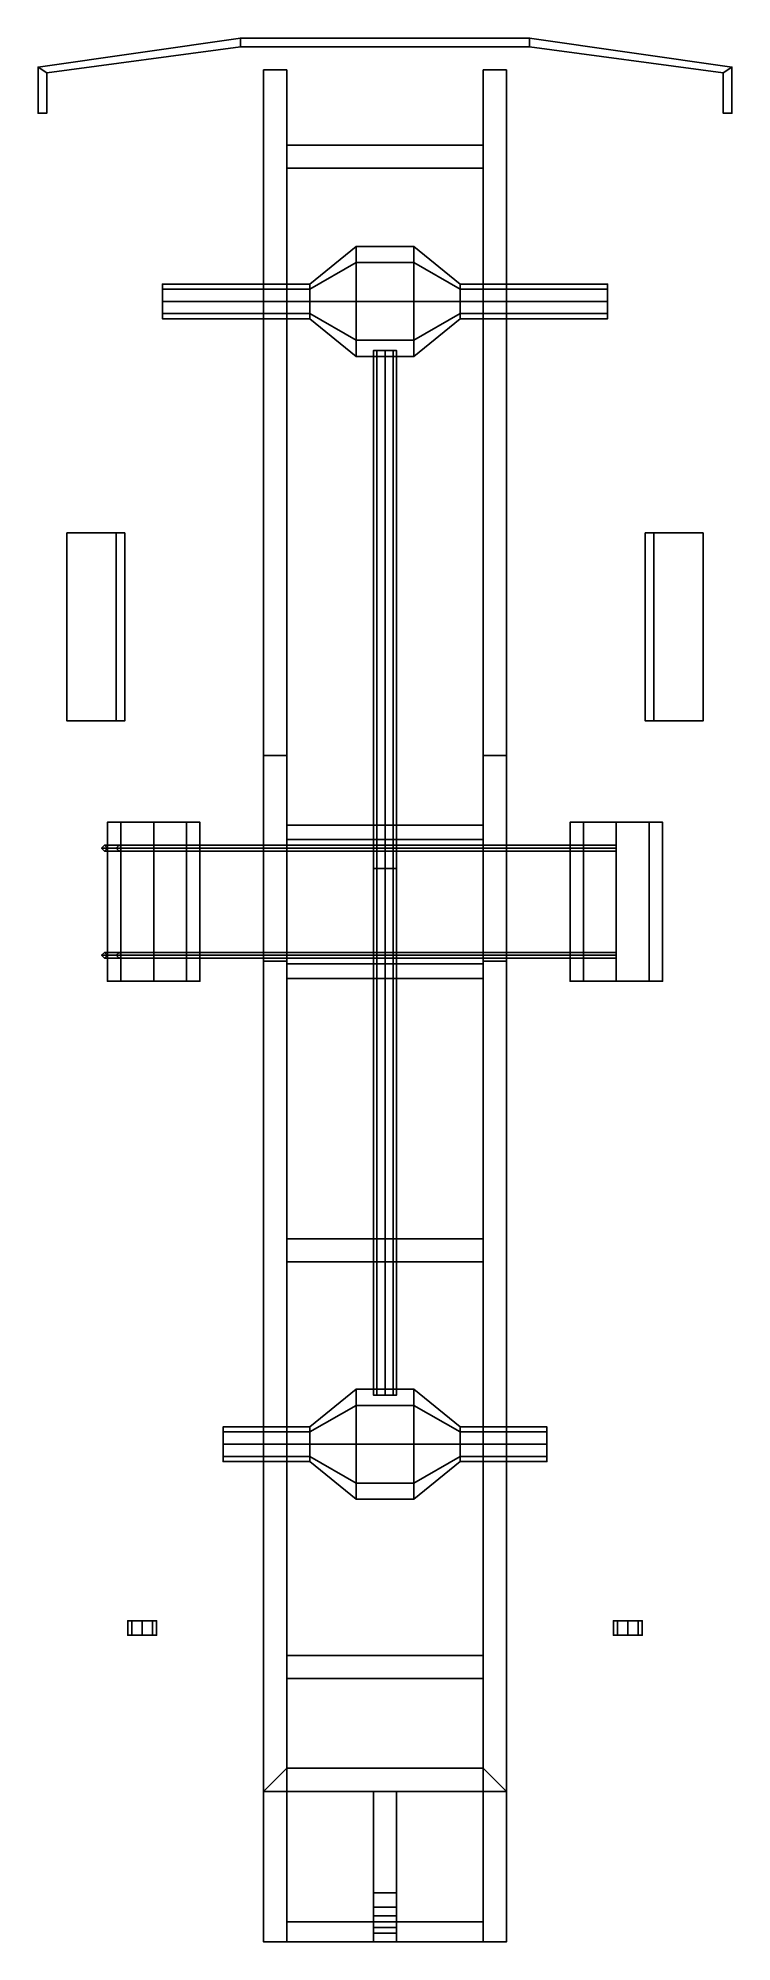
# Model space of a CAD drawing. Extents: x -1.2 to 1.2, y -3.69 to 2.89.
import ezdxf

# ---------------------------------------------------------------- set-up
doc = ezdxf.new("R2010")
doc.units = 0
doc.layers.get('0').update_dxf_attribs({"linetype": 'CONTINUOUS'})

msp = doc.modelspace()

# ---------------------------------------------------------------- linework, layer by layer
for points in [[(-0.5, 2.89, 0.82), (-0.5, 2.89, 0.67), (-1.2, 2.79, 0.67), (-1.2, 2.79, 0.82)], [(-0.5, 2.89, 0.67), (-0.5, 2.86, 0.67), (-1.17, 2.77, 0.67), (-1.2, 2.79, 0.67)], [(-1.2, 2.79, 0.82), (-1.17, 2.77, 0.82), (-0.5, 2.86, 0.82), (-0.5, 2.89, 0.82)], [(-1.17, 2.77, 0.82), (-1.17, 2.77, 0.67), (-0.5, 2.86, 0.67), (-0.5, 2.86, 0.82)], [(-0.5, 2.89, 0.82), (-0.5, 2.86, 0.82), (0.5, 2.86, 0.82), (0.5, 2.89, 0.82)], [(0.5, 2.89, 0.82), (0.5, 2.89, 0.67), (-0.5, 2.89, 0.67), (-0.5, 2.89, 0.82)], [(0.5, 2.89, 0.67), (0.5, 2.86, 0.67), (-0.5, 2.86, 0.67), (-0.5, 2.89, 0.67)], [(-0.5, 2.86, 0.82), (-0.5, 2.86, 0.67), (0.5, 2.86, 0.67), (0.5, 2.86, 0.82)], [(0.5, 2.89, 0.67), (0.5, 2.89, 0.82), (1.2, 2.79, 0.82), (1.2, 2.79, 0.67)], [(0.5, 2.89, 0.82), (0.5, 2.86, 0.82), (1.17, 2.77, 0.82), (1.2, 2.79, 0.82)], [(1.2, 2.79, 0.67), (1.17, 2.77, 0.67), (0.5, 2.86, 0.67), (0.5, 2.89, 0.67)], [(1.17, 2.77, 0.67), (1.17, 2.77, 0.82), (0.5, 2.86, 0.82), (0.5, 2.86, 0.67)], [(-1.2, 2.63, 0.82), (-1.17, 2.63, 0.82), (-1.17, 2.77, 0.82), (-1.2, 2.79, 0.82)], [(-1.2, 2.79, 0.67), (-1.17, 2.77, 0.67), (-1.17, 2.63, 0.67), (-1.2, 2.63, 0.67)], [(-1.2, 2.79, 0.82), (-1.2, 2.79, 0.67), (-1.2, 2.63, 0.67), (-1.2, 2.63, 0.82)], [(-1.17, 2.63, 0.82), (-1.17, 2.63, 0.67), (-1.17, 2.77, 0.67), (-1.17, 2.77, 0.82)], [(-0.42, 2.78, 0.69), (-0.42, 0.41, 0.61), (-0.42, -0.3, 0.78), (-0.42, 2.78, 0.78)], [(-0.34, 2.78, 0.69), (-0.34, 0.41, 0.61), (-0.42, 0.41, 0.61), (-0.42, 2.78, 0.69)], [(-0.42, 2.78, 0.78), (-0.42, -0.3, 0.78), (-0.34, -0.3, 0.78), (-0.34, 2.78, 0.78)], [(-0.34, 2.78, 0.78), (-0.34, 2.78, 0.69), (-0.42, 2.78, 0.69), (-0.42, 2.78, 0.78)], [(-0.34, -0.3, 0.78), (-0.34, 0.41, 0.61), (-0.34, 2.78, 0.69), (-0.34, 2.78, 0.78)], [(0.34, 2.78, 0.69), (0.34, 0.41, 0.61), (0.34, -0.3, 0.78), (0.34, 2.78, 0.78)], [(0.34, 2.78, 0.78), (0.34, -0.3, 0.78), (0.42, -0.3, 0.78), (0.42, 2.78, 0.78)], [(0.42, 2.78, 0.78), (0.42, 2.78, 0.69), (0.34, 2.78, 0.69), (0.34, 2.78, 0.78)], [(0.42, 2.78, 0.69), (0.42, 0.41, 0.61), (0.34, 0.41, 0.61), (0.34, 2.78, 0.69)], [(0.42, -0.3, 0.78), (0.42, 0.41, 0.61), (0.42, 2.78, 0.69), (0.42, 2.78, 0.78)], [(1.2, 2.79, 0.82), (1.17, 2.77, 0.82), (1.17, 2.63, 0.82), (1.2, 2.63, 0.82)], [(1.2, 2.63, 0.67), (1.17, 2.63, 0.67), (1.17, 2.77, 0.67), (1.2, 2.79, 0.67)], [(1.17, 2.63, 0.67), (1.17, 2.63, 0.82), (1.17, 2.77, 0.82), (1.17, 2.77, 0.67)], [(1.2, 2.79, 0.67), (1.2, 2.79, 0.82), (1.2, 2.63, 0.82), (1.2, 2.63, 0.67)], [(-1.2, 2.63, 0.67), (-1.17, 2.63, 0.67), (-1.17, 2.63, 0.82), (-1.2, 2.63, 0.82)], [(1.2, 2.63, 0.82), (1.17, 2.63, 0.82), (1.17, 2.63, 0.67), (1.2, 2.63, 0.67)], [(0.34, 2.52, 0.78), (0.34, 2.52, 0.69), (-0.34, 2.52, 0.69), (-0.34, 2.52, 0.78)], [(-0.34, 2.52, 0.69), (0.34, 2.52, 0.69), (0.34, 2.44, 0.69), (-0.34, 2.44, 0.69)], [(-0.34, 2.44, 0.78), (0.34, 2.44, 0.78), (0.34, 2.52, 0.78), (-0.34, 2.52, 0.78)], [(-0.34, 2.44, 0.69), (0.34, 2.44, 0.69), (0.34, 2.44, 0.78), (-0.34, 2.44, 0.78)], [(-0.26, 2.04, 0.47), (-0.26, 2.0224, 0.5124), (-0.1, 2.1144, 0.6044), (-0.1, 2.17, 0.47)], [(-0.26, 2.0224, 0.4276), (-0.26, 2.04, 0.47), (-0.1, 2.17, 0.47), (-0.1, 2.1144, 0.3356)], [(-0.26, 2.0224, 0.5124), (-0.26, 1.98, 0.53), (-0.1, 1.98, 0.66), (-0.1, 2.1144, 0.6044)], [(-0.26, 1.98, 0.41), (-0.26, 2.0224, 0.4276), (-0.1, 2.1144, 0.3356), (-0.1, 1.98, 0.28)], [(0.1, 2.1144, 0.6044), (0.1, 2.17, 0.47), (-0.1, 2.17, 0.47), (-0.1, 2.1144, 0.6044)], [(0.1, 2.17, 0.47), (0.1, 2.1144, 0.3356), (-0.1, 2.1144, 0.3356), (-0.1, 2.17, 0.47)], [(0.1, 1.98, 0.66), (0.1, 2.1144, 0.6044), (-0.1, 2.1144, 0.6044), (-0.1, 1.98, 0.66)], [(0.1, 2.1144, 0.3356), (0.1, 1.98, 0.28), (-0.1, 1.98, 0.28), (-0.1, 2.1144, 0.3356)], [(0.26, 2.0224, 0.5124), (0.26, 2.04, 0.47), (0.1, 2.17, 0.47), (0.1, 2.1144, 0.6044)], [(0.26, 2.04, 0.47), (0.26, 2.0224, 0.4276), (0.1, 2.1144, 0.3356), (0.1, 2.17, 0.47)], [(0.26, 1.98, 0.53), (0.26, 2.0224, 0.5124), (0.1, 2.1144, 0.6044), (0.1, 1.98, 0.66)], [(0.26, 2.0224, 0.4276), (0.26, 1.98, 0.41), (0.1, 1.98, 0.28), (0.1, 2.1144, 0.3356)], [(-0.26, 2.0224, 0.5124), (-0.26, 2.04, 0.47), (-0.77, 2.04, 0.47), (-0.77, 2.0224, 0.5124)], [(-0.26, 2.04, 0.47), (-0.26, 2.0224, 0.4276), (-0.77, 2.0224, 0.4276), (-0.77, 2.04, 0.47)], [(0.26, 2.04, 0.47), (0.26, 2.0224, 0.5124), (0.77, 2.0224, 0.5124), (0.77, 2.04, 0.47)], [(0.26, 2.0224, 0.4276), (0.26, 2.04, 0.47), (0.77, 2.04, 0.47), (0.77, 2.0224, 0.4276)], [(-0.26, 1.98, 0.53), (-0.26, 2.0224, 0.5124), (-0.77, 2.0224, 0.5124), (-0.77, 1.98, 0.53)], [(-0.26, 2.0224, 0.4276), (-0.26, 1.98, 0.41), (-0.77, 1.98, 0.41), (-0.77, 2.0224, 0.4276)], [(-0.26, 1.9376, 0.5124), (-0.26, 1.98, 0.53), (-0.77, 1.98, 0.53), (-0.77, 1.9376, 0.5124)], [(-0.26, 1.98, 0.41), (-0.26, 1.9376, 0.4276), (-0.77, 1.9376, 0.4276), (-0.77, 1.98, 0.41)], [(-0.26, 1.98, 0.53), (-0.26, 1.9376, 0.5124), (-0.1, 1.8456, 0.6044), (-0.1, 1.98, 0.66)], [(-0.26, 1.9376, 0.4276), (-0.26, 1.98, 0.41), (-0.1, 1.98, 0.28), (-0.1, 1.8456, 0.3356)], [(0.1, 1.8456, 0.6044), (0.1, 1.98, 0.66), (-0.1, 1.98, 0.66), (-0.1, 1.8456, 0.6044)], [(0.1, 1.98, 0.28), (0.1, 1.8456, 0.3356), (-0.1, 1.8456, 0.3356), (-0.1, 1.98, 0.28)], [(0.26, 1.9376, 0.5124), (0.26, 1.98, 0.53), (0.1, 1.98, 0.66), (0.1, 1.8456, 0.6044)], [(0.26, 1.98, 0.41), (0.26, 1.9376, 0.4276), (0.1, 1.8456, 0.3356), (0.1, 1.98, 0.28)], [(0.26, 2.0224, 0.5124), (0.26, 1.98, 0.53), (0.77, 1.98, 0.53), (0.77, 2.0224, 0.5124)], [(0.26, 1.98, 0.41), (0.26, 2.0224, 0.4276), (0.77, 2.0224, 0.4276), (0.77, 1.98, 0.41)], [(0.26, 1.98, 0.53), (0.26, 1.9376, 0.5124), (0.77, 1.9376, 0.5124), (0.77, 1.98, 0.53)], [(0.26, 1.9376, 0.4276), (0.26, 1.98, 0.41), (0.77, 1.98, 0.41), (0.77, 1.9376, 0.4276)], [(-0.26, 1.92, 0.47), (-0.26, 1.9376, 0.5124), (-0.77, 1.9376, 0.5124), (-0.77, 1.92, 0.47)], [(-0.26, 1.9376, 0.4276), (-0.26, 1.92, 0.47), (-0.77, 1.92, 0.47), (-0.77, 1.9376, 0.4276)], [(-0.26, 1.9376, 0.5124), (-0.26, 1.92, 0.47), (-0.1, 1.79, 0.47), (-0.1, 1.8456, 0.6044)], [(-0.26, 1.92, 0.47), (-0.26, 1.9376, 0.4276), (-0.1, 1.8456, 0.3356), (-0.1, 1.79, 0.47)], [(0.26, 1.92, 0.47), (0.26, 1.9376, 0.5124), (0.1, 1.8456, 0.6044), (0.1, 1.79, 0.47)], [(0.26, 1.9376, 0.4276), (0.26, 1.92, 0.47), (0.1, 1.79, 0.47), (0.1, 1.8456, 0.3356)], [(0.26, 1.9376, 0.5124), (0.26, 1.92, 0.47), (0.77, 1.92, 0.47), (0.77, 1.9376, 0.5124)], [(0.26, 1.92, 0.47), (0.26, 1.9376, 0.4276), (0.77, 1.9376, 0.4276), (0.77, 1.92, 0.47)], [(0.1, 1.79, 0.47), (0.1, 1.8456, 0.6044), (-0.1, 1.8456, 0.6044), (-0.1, 1.79, 0.47)], [(0.1, 1.8456, 0.3356), (0.1, 1.79, 0.47), (-0.1, 1.79, 0.47), (-0.1, 1.8456, 0.3356)], [(-0.0283, 1.81, 0.4983), (-0.04, 1.81, 0.47), (-0.04, 0.02, 0.66), (-0.0283, 0.02, 0.6883)], [(-0.04, 1.81, 0.47), (-0.0283, 1.81, 0.4417), (-0.0283, 0.02, 0.6317), (-0.04, 0.02, 0.66)], [(0, 1.81, 0.51), (-0.0283, 1.81, 0.4983), (-0.0283, 0.02, 0.6883), (0, 0.02, 0.7)], [(-0.0283, 1.81, 0.4417), (0, 1.81, 0.43), (0, 0.02, 0.62), (-0.0283, 0.02, 0.6317)], [(0.0283, 1.81, 0.4983), (0, 1.81, 0.51), (0, 0.02, 0.7), (0.0283, 0.02, 0.6883)], [(0, 1.81, 0.43), (0.0283, 1.81, 0.4417), (0.0283, 0.02, 0.6317), (0, 0.02, 0.62)], [(0.04, 1.81, 0.47), (0.0283, 1.81, 0.4983), (0.0283, 0.02, 0.6883), (0.04, 0.02, 0.66)], [(0.0283, 1.81, 0.4417), (0.04, 1.81, 0.47), (0.04, 0.02, 0.66), (0.0283, 0.02, 0.6317)], [(-0.9, 1.18, 0.61), (-0.9, 0.53, 0.61), (-1.1, 0.53, 0.61), (-1.1, 1.18, 0.61)], [(-1.1, 1.18, 0.64), (-1.1, 0.53, 0.64), (-0.93, 0.53, 0.64), (-0.93, 1.18, 0.64)], [(-0.93, 1.18, 0.64), (-0.9, 1.18, 0.61), (-1.1, 1.18, 0.61), (-1.1, 1.18, 0.64)], [(-1.1, 1.18, 0.61), (-1.1, 0.53, 0.61), (-1.1, 0.53, 0.64), (-1.1, 1.18, 0.64)], [(-0.93, 1.18, 0.78), (-0.9, 1.18, 0.78), (-0.9, 1.18, 0.61), (-0.93, 1.18, 0.64)], [(-0.93, 1.18, 0.64), (-0.93, 0.53, 0.64), (-0.93, 0.53, 0.78), (-0.93, 1.18, 0.78)], [(-0.9, 1.18, 0.78), (-0.9, 0.53, 0.78), (-0.9, 0.53, 0.61), (-0.9, 1.18, 0.61)], [(1.1, 1.18, 0.64), (1.1, 1.18, 0.61), (0.9, 1.18, 0.61), (0.93, 1.18, 0.64)], [(0.9, 0.53, 0.61), (0.9, 1.18, 0.61), (1.1, 1.18, 0.61), (1.1, 0.53, 0.61)], [(0.9, 0.53, 0.78), (0.9, 1.18, 0.78), (0.9, 1.18, 0.61), (0.9, 0.53, 0.61)], [(0.93, 1.18, 0.64), (0.9, 1.18, 0.61), (0.9, 1.18, 0.78), (0.93, 1.18, 0.78)], [(1.1, 0.53, 0.64), (1.1, 1.18, 0.64), (0.93, 1.18, 0.64), (0.93, 0.53, 0.64)], [(0.93, 0.53, 0.64), (0.93, 1.18, 0.64), (0.93, 1.18, 0.78), (0.93, 0.53, 0.78)], [(1.1, 0.53, 0.61), (1.1, 1.18, 0.61), (1.1, 1.18, 0.64), (1.1, 0.53, 0.64)], [(-1.1, 0.53, 0.64), (-1.1, 0.53, 0.61), (-0.9, 0.53, 0.61), (-0.93, 0.53, 0.64)], [(-0.93, 0.53, 0.64), (-0.9, 0.53, 0.61), (-0.9, 0.53, 0.78), (-0.93, 0.53, 0.78)], [(0.93, 0.53, 0.64), (0.9, 0.53, 0.61), (1.1, 0.53, 0.61), (1.1, 0.53, 0.64)], [(0.93, 0.53, 0.78), (0.9, 0.53, 0.78), (0.9, 0.53, 0.61), (0.93, 0.53, 0.64)], [(-0.42, 0.41, 0.61), (-0.42, -3.17, 0.61), (-0.42, -3.17, 0.78), (-0.42, -0.3, 0.78)], [(-0.34, 0.41, 0.61), (-0.34, -3.09, 0.61), (-0.42, -3.17, 0.61), (-0.42, 0.41, 0.61)], [(-0.34, -3.09, 0.78), (-0.34, -3.09, 0.61), (-0.34, 0.41, 0.61), (-0.34, -0.3, 0.78)], [(0.34, 0.41, 0.61), (0.34, -3.09, 0.61), (0.34, -3.09, 0.78), (0.34, -0.3, 0.78)], [(0.42, 0.41, 0.61), (0.42, -3.17, 0.61), (0.34, -3.09, 0.61), (0.34, 0.41, 0.61)], [(0.42, -3.17, 0.78), (0.42, -3.17, 0.61), (0.42, 0.41, 0.61), (0.42, -0.3, 0.78)], [(-0.96, 0.18, 0.66), (-0.6869, 0.18, 0.5469), (-0.8, 0.18, 0.5), (-0.9131, 0.18, 0.5469)], [(-0.9131, 0.18, 0.7731), (-0.64, 0.18, 0.66), (-0.6869, 0.18, 0.5469), (-0.96, 0.18, 0.66)], [(-0.96, 0.18, 0.66), (-0.9131, 0.18, 0.5469), (-0.9131, -0.37, 0.5469), (-0.96, -0.37, 0.66)], [(-0.9131, 0.18, 0.7731), (-0.96, 0.18, 0.66), (-0.96, -0.37, 0.66), (-0.9131, -0.37, 0.7731)], [(-0.9131, 0.18, 0.5469), (-0.8, 0.18, 0.5), (-0.8, -0.37, 0.5), (-0.9131, -0.37, 0.5469)], [(-0.8, 0.18, 0.82), (-0.9131, 0.18, 0.7731), (-0.9131, -0.37, 0.7731), (-0.8, -0.37, 0.82)], [(-0.8, 0.18, 0.82), (-0.6869, 0.18, 0.7731), (-0.64, 0.18, 0.66), (-0.9131, 0.18, 0.7731)], [(-0.8, 0.18, 0.5), (-0.6869, 0.18, 0.5469), (-0.6869, -0.37, 0.5469), (-0.8, -0.37, 0.5)], [(-0.6869, 0.18, 0.7731), (-0.8, 0.18, 0.82), (-0.8, -0.37, 0.82), (-0.6869, -0.37, 0.7731)], [(-0.6869, 0.18, 0.5469), (-0.64, 0.18, 0.66), (-0.64, -0.37, 0.66), (-0.6869, -0.37, 0.5469)], [(-0.64, 0.18, 0.66), (-0.6869, 0.18, 0.7731), (-0.6869, -0.37, 0.7731), (-0.64, -0.37, 0.66)], [(0, 0.17, 0.5), (0, 0.17, 0.48), (-0.34, 0.17, 0.61), (-0.34, 0.17, 0.63)], [(-0.34, 0.12, 0.61), (-0.34, 0.17, 0.61), (0, 0.17, 0.48), (0, 0.12, 0.48)], [(0, 0.12, 0.5), (0, 0.17, 0.5), (-0.34, 0.17, 0.63), (-0.34, 0.12, 0.63)], [(0, 0.17, 0.5), (0, 0.12, 0.5), (0.34, 0.12, 0.63), (0.34, 0.17, 0.63)], [(0.34, 0.17, 0.63), (0.34, 0.17, 0.61), (0, 0.17, 0.48), (0, 0.17, 0.5)], [(0.34, 0.17, 0.61), (0.34, 0.12, 0.61), (0, 0.12, 0.48), (0, 0.17, 0.48)], [(0.64, 0.18, 0.66), (0.6869, 0.18, 0.5469), (0.6869, -0.37, 0.5469), (0.64, -0.37, 0.66)], [(0.6869, 0.18, 0.7731), (0.96, 0.18, 0.66), (0.9131, 0.18, 0.5469), (0.64, 0.18, 0.66)], [(0.64, 0.18, 0.66), (0.9131, 0.18, 0.5469), (0.8, 0.18, 0.5), (0.6869, 0.18, 0.5469)], [(0.6869, 0.18, 0.7731), (0.64, 0.18, 0.66), (0.64, -0.37, 0.66), (0.6869, -0.37, 0.7731)], [(0.6869, 0.18, 0.5469), (0.8, 0.18, 0.5), (0.8, -0.37, 0.5), (0.6869, -0.37, 0.5469)], [(0.8, 0.18, 0.82), (0.9131, 0.18, 0.7731), (0.96, 0.18, 0.66), (0.6869, 0.18, 0.7731)], [(0.8, 0.18, 0.82), (0.6869, 0.18, 0.7731), (0.6869, -0.37, 0.7731), (0.8, -0.37, 0.82)], [(0.8, 0.18, 0.5), (0.9131, 0.18, 0.5469), (0.9131, -0.37, 0.5469), (0.8, -0.37, 0.5)], [(0.9131, 0.18, 0.7731), (0.8, 0.18, 0.82), (0.8, -0.37, 0.82), (0.9131, -0.37, 0.7731)], [(0.9131, 0.18, 0.5469), (0.96, 0.18, 0.66), (0.96, -0.37, 0.66), (0.9131, -0.37, 0.5469)], [(0.96, 0.18, 0.66), (0.9131, 0.18, 0.7731), (0.9131, -0.37, 0.7731), (0.96, -0.37, 0.66)], [(-0.92, 0.1, 0.53), (-0.93, 0.09, 0.52), (-0.98, 0.09, 0.66), (-0.97, 0.1, 0.66)], [(-0.93, 0.09, 0.8), (-0.92, 0.1, 0.79), (-0.97, 0.1, 0.66), (-0.98, 0.09, 0.66)], [(-0.93, 0.09, 0.52), (-0.92, 0.08, 0.53), (-0.97, 0.08, 0.66), (-0.98, 0.09, 0.66)], [(-0.92, 0.08, 0.79), (-0.93, 0.09, 0.8), (-0.98, 0.09, 0.66), (-0.97, 0.08, 0.66)], [(-0.91, 0.09, 0.54), (-0.92, 0.1, 0.53), (-0.97, 0.1, 0.66), (-0.96, 0.09, 0.66)], [(-0.92, 0.1, 0.79), (-0.91, 0.09, 0.78), (-0.96, 0.09, 0.66), (-0.97, 0.1, 0.66)], [(-0.92, 0.08, 0.53), (-0.91, 0.09, 0.54), (-0.96, 0.09, 0.66), (-0.97, 0.08, 0.66)], [(-0.91, 0.09, 0.78), (-0.92, 0.08, 0.79), (-0.97, 0.08, 0.66), (-0.96, 0.09, 0.66)], [(-0.8, 0.1, 0.49), (-0.8, 0.09, 0.48), (-0.93, 0.09, 0.52), (-0.92, 0.1, 0.53)], [(-0.8, 0.09, 0.84), (-0.8, 0.1, 0.83), (-0.92, 0.1, 0.79), (-0.93, 0.09, 0.8)], [(-0.8, 0.09, 0.48), (-0.8, 0.08, 0.49), (-0.92, 0.08, 0.53), (-0.93, 0.09, 0.52)], [(-0.8, 0.08, 0.83), (-0.8, 0.09, 0.84), (-0.93, 0.09, 0.8), (-0.92, 0.08, 0.79)], [(-0.8, 0.09, 0.5), (-0.8, 0.1, 0.49), (-0.92, 0.1, 0.53), (-0.91, 0.09, 0.54)], [(-0.8, 0.1, 0.83), (-0.8, 0.09, 0.82), (-0.91, 0.09, 0.78), (-0.92, 0.1, 0.79)], [(-0.8, 0.08, 0.49), (-0.8, 0.09, 0.5), (-0.91, 0.09, 0.54), (-0.92, 0.08, 0.53)], [(-0.8, 0.09, 0.82), (-0.8, 0.08, 0.83), (-0.92, 0.08, 0.79), (-0.91, 0.09, 0.78)], [(0.8, 0.1, 0.49), (0.8, 0.09, 0.48), (-0.8, 0.09, 0.48), (-0.8, 0.1, 0.49)], [(0.8, 0.09, 0.5), (0.8, 0.1, 0.49), (-0.8, 0.1, 0.49), (-0.8, 0.09, 0.5)], [(0.8, 0.09, 0.84), (0.8, 0.1, 0.83), (-0.8, 0.1, 0.83), (-0.8, 0.09, 0.84)], [(0.8, 0.1, 0.83), (0.8, 0.09, 0.82), (-0.8, 0.09, 0.82), (-0.8, 0.1, 0.83)], [(0.8, 0.09, 0.48), (0.8, 0.08, 0.49), (-0.8, 0.08, 0.49), (-0.8, 0.09, 0.48)], [(0.8, 0.08, 0.49), (0.8, 0.09, 0.5), (-0.8, 0.09, 0.5), (-0.8, 0.08, 0.49)], [(0.8, 0.08, 0.83), (0.8, 0.09, 0.84), (-0.8, 0.09, 0.84), (-0.8, 0.08, 0.83)], [(0.8, 0.09, 0.82), (0.8, 0.08, 0.83), (-0.8, 0.08, 0.83), (-0.8, 0.09, 0.82)], [(-0.34, 0.12, 0.63), (-0.34, 0.12, 0.61), (0, 0.12, 0.48), (0, 0.12, 0.5)], [(0, 0.12, 0.5), (0, 0.12, 0.48), (0.34, 0.12, 0.61), (0.34, 0.12, 0.63)], [(-0.0283, 0.02, 0.6883), (-0.04, 0.02, 0.66), (-0.04, -1.8, 0.47), (-0.0283, -1.8, 0.4983)], [(-0.04, 0.02, 0.66), (-0.0283, 0.02, 0.6317), (-0.0283, -1.8, 0.4417), (-0.04, -1.8, 0.47)], [(0, 0.02, 0.7), (-0.0283, 0.02, 0.6883), (-0.0283, -1.8, 0.4983), (0, -1.8, 0.51)], [(-0.0283, 0.02, 0.6317), (0, 0.02, 0.62), (0, -1.8, 0.43), (-0.0283, -1.8, 0.4417)], [(0.0283, 0.02, 0.6883), (0, 0.02, 0.7), (0, -1.8, 0.51), (0.0283, -1.8, 0.4983)], [(0, 0.02, 0.62), (0.0283, 0.02, 0.6317), (0.0283, -1.8, 0.4417), (0, -1.8, 0.43)], [(0.04, 0.02, 0.66), (0.0283, 0.02, 0.6883), (0.0283, -1.8, 0.4983), (0.04, -1.8, 0.47)], [(0.0283, 0.02, 0.6317), (0.04, 0.02, 0.66), (0.04, -1.8, 0.47), (0.0283, -1.8, 0.4417)], [(-0.92, -0.27, 0.53), (-0.93, -0.28, 0.52), (-0.98, -0.28, 0.66), (-0.97, -0.27, 0.66)], [(-0.93, -0.28, 0.8), (-0.92, -0.27, 0.79), (-0.97, -0.27, 0.66), (-0.98, -0.28, 0.66)], [(-0.93, -0.28, 0.52), (-0.92, -0.29, 0.53), (-0.97, -0.29, 0.66), (-0.98, -0.28, 0.66)], [(-0.92, -0.29, 0.79), (-0.93, -0.28, 0.8), (-0.98, -0.28, 0.66), (-0.97, -0.29, 0.66)], [(-0.91, -0.28, 0.54), (-0.92, -0.27, 0.53), (-0.97, -0.27, 0.66), (-0.96, -0.28, 0.66)], [(-0.92, -0.27, 0.79), (-0.91, -0.28, 0.78), (-0.96, -0.28, 0.66), (-0.97, -0.27, 0.66)], [(-0.92, -0.29, 0.53), (-0.91, -0.28, 0.54), (-0.96, -0.28, 0.66), (-0.97, -0.29, 0.66)], [(-0.91, -0.28, 0.78), (-0.92, -0.29, 0.79), (-0.97, -0.29, 0.66), (-0.96, -0.28, 0.66)], [(-0.8, -0.27, 0.49), (-0.8, -0.28, 0.48), (-0.93, -0.28, 0.52), (-0.92, -0.27, 0.53)], [(-0.8, -0.28, 0.84), (-0.8, -0.27, 0.83), (-0.92, -0.27, 0.79), (-0.93, -0.28, 0.8)], [(-0.8, -0.28, 0.48), (-0.8, -0.29, 0.49), (-0.92, -0.29, 0.53), (-0.93, -0.28, 0.52)], [(-0.8, -0.29, 0.83), (-0.8, -0.28, 0.84), (-0.93, -0.28, 0.8), (-0.92, -0.29, 0.79)], [(-0.8, -0.28, 0.5), (-0.8, -0.27, 0.49), (-0.92, -0.27, 0.53), (-0.91, -0.28, 0.54)], [(-0.8, -0.27, 0.83), (-0.8, -0.28, 0.82), (-0.91, -0.28, 0.78), (-0.92, -0.27, 0.79)], [(-0.8, -0.29, 0.49), (-0.8, -0.28, 0.5), (-0.91, -0.28, 0.54), (-0.92, -0.29, 0.53)], [(-0.8, -0.28, 0.82), (-0.8, -0.29, 0.83), (-0.92, -0.29, 0.79), (-0.91, -0.28, 0.78)], [(0.8, -0.27, 0.49), (0.8, -0.28, 0.48), (-0.8, -0.28, 0.48), (-0.8, -0.27, 0.49)], [(0.8, -0.28, 0.5), (0.8, -0.27, 0.49), (-0.8, -0.27, 0.49), (-0.8, -0.28, 0.5)], [(0.8, -0.28, 0.84), (0.8, -0.27, 0.83), (-0.8, -0.27, 0.83), (-0.8, -0.28, 0.84)], [(0.8, -0.27, 0.83), (0.8, -0.28, 0.82), (-0.8, -0.28, 0.82), (-0.8, -0.27, 0.83)], [(0.8, -0.28, 0.48), (0.8, -0.29, 0.49), (-0.8, -0.29, 0.49), (-0.8, -0.28, 0.48)], [(0.8, -0.29, 0.49), (0.8, -0.28, 0.5), (-0.8, -0.28, 0.5), (-0.8, -0.29, 0.49)], [(0.8, -0.29, 0.83), (0.8, -0.28, 0.84), (-0.8, -0.28, 0.84), (-0.8, -0.29, 0.83)], [(0.8, -0.28, 0.82), (0.8, -0.29, 0.83), (-0.8, -0.29, 0.83), (-0.8, -0.28, 0.82)], [(-0.42, -0.3, 0.95), (-0.42, -3.69, 0.95), (-0.34, -3.69, 0.95), (-0.34, -0.3, 0.95)], [(-0.42, -0.3, 0.78), (-0.42, -3.17, 0.78), (-0.42, -3.69, 0.95), (-0.42, -0.3, 0.95)], [(-0.34, -0.3, 0.95), (-0.34, -0.3, 0.78), (-0.42, -0.3, 0.78), (-0.42, -0.3, 0.95)], [(-0.34, -3.69, 0.95), (-0.34, -3.17, 0.78), (-0.34, -0.3, 0.78), (-0.34, -0.3, 0.95)], [(0, -0.31, 0.5), (0, -0.31, 0.48), (-0.34, -0.31, 0.61), (-0.34, -0.31, 0.63)], [(0, -0.36, 0.5), (0, -0.31, 0.5), (-0.34, -0.31, 0.63), (-0.34, -0.36, 0.63)], [(-0.34, -0.36, 0.61), (-0.34, -0.31, 0.61), (0, -0.31, 0.48), (0, -0.36, 0.48)], [(0, -0.31, 0.5), (0, -0.36, 0.5), (0.34, -0.36, 0.63), (0.34, -0.31, 0.63)], [(0.34, -0.31, 0.63), (0.34, -0.31, 0.61), (0, -0.31, 0.48), (0, -0.31, 0.5)], [(0.34, -0.31, 0.61), (0.34, -0.36, 0.61), (0, -0.36, 0.48), (0, -0.31, 0.48)], [(0.34, -0.3, 0.78), (0.34, -3.17, 0.78), (0.34, -3.69, 0.95), (0.34, -0.3, 0.95)], [(0.34, -0.3, 0.95), (0.34, -3.69, 0.95), (0.42, -3.69, 0.95), (0.42, -0.3, 0.95)], [(0.42, -0.3, 0.95), (0.42, -0.3, 0.78), (0.34, -0.3, 0.78), (0.34, -0.3, 0.95)], [(0.42, -3.69, 0.95), (0.42, -3.17, 0.78), (0.42, -0.3, 0.78), (0.42, -0.3, 0.95)], [(-0.6869, -0.37, 0.7731), (-0.96, -0.37, 0.66), (-0.9131, -0.37, 0.5469), (-0.64, -0.37, 0.66)], [(-0.8, -0.37, 0.82), (-0.9131, -0.37, 0.7731), (-0.96, -0.37, 0.66), (-0.6869, -0.37, 0.7731)], [(-0.64, -0.37, 0.66), (-0.9131, -0.37, 0.5469), (-0.8, -0.37, 0.5), (-0.6869, -0.37, 0.5469)], [(-0.34, -0.36, 0.63), (-0.34, -0.36, 0.61), (0, -0.36, 0.48), (0, -0.36, 0.5)], [(0, -0.36, 0.5), (0, -0.36, 0.48), (0.34, -0.36, 0.61), (0.34, -0.36, 0.63)], [(0.9131, -0.37, 0.7731), (0.64, -0.37, 0.66), (0.6869, -0.37, 0.5469), (0.96, -0.37, 0.66)], [(0.8, -0.37, 0.82), (0.6869, -0.37, 0.7731), (0.64, -0.37, 0.66), (0.9131, -0.37, 0.7731)], [(0.96, -0.37, 0.66), (0.6869, -0.37, 0.5469), (0.8, -0.37, 0.5), (0.9131, -0.37, 0.5469)], [(0.34, -1.26, 0.78), (0.34, -1.26, 0.61), (-0.34, -1.26, 0.61), (-0.34, -1.26, 0.78)], [(-0.34, -1.26, 0.61), (0.34, -1.26, 0.61), (0.34, -1.34, 0.61), (-0.34, -1.34, 0.61)], [(-0.34, -1.34, 0.78), (0.34, -1.34, 0.78), (0.34, -1.26, 0.78), (-0.34, -1.26, 0.78)], [(-0.34, -1.34, 0.61), (0.34, -1.34, 0.61), (0.34, -1.34, 0.78), (-0.34, -1.34, 0.78)], [(-0.26, -1.91, 0.47), (-0.26, -1.9276, 0.5124), (-0.1, -1.8356, 0.6044), (-0.1, -1.78, 0.47)], [(-0.26, -1.9276, 0.4276), (-0.26, -1.91, 0.47), (-0.1, -1.78, 0.47), (-0.1, -1.8356, 0.3356)], [(-0.26, -1.9276, 0.5124), (-0.26, -1.97, 0.53), (-0.1, -1.97, 0.66), (-0.1, -1.8356, 0.6044)], [(-0.26, -1.97, 0.41), (-0.26, -1.9276, 0.4276), (-0.1, -1.8356, 0.3356), (-0.1, -1.97, 0.28)], [(0.1, -1.8356, 0.6044), (0.1, -1.78, 0.47), (-0.1, -1.78, 0.47), (-0.1, -1.8356, 0.6044)], [(0.1, -1.78, 0.47), (0.1, -1.8356, 0.3356), (-0.1, -1.8356, 0.3356), (-0.1, -1.78, 0.47)], [(0.1, -1.97, 0.66), (0.1, -1.8356, 0.6044), (-0.1, -1.8356, 0.6044), (-0.1, -1.97, 0.66)], [(0.1, -1.8356, 0.3356), (0.1, -1.97, 0.28), (-0.1, -1.97, 0.28), (-0.1, -1.8356, 0.3356)], [(0.26, -1.9276, 0.5124), (0.26, -1.91, 0.47), (0.1, -1.78, 0.47), (0.1, -1.8356, 0.6044)], [(0.26, -1.91, 0.47), (0.26, -1.9276, 0.4276), (0.1, -1.8356, 0.3356), (0.1, -1.78, 0.47)], [(0.26, -1.97, 0.53), (0.26, -1.9276, 0.5124), (0.1, -1.8356, 0.6044), (0.1, -1.97, 0.66)], [(0.26, -1.9276, 0.4276), (0.26, -1.97, 0.41), (0.1, -1.97, 0.28), (0.1, -1.8356, 0.3356)], [(-0.26, -1.9276, 0.5124), (-0.26, -1.91, 0.47), (-0.56, -1.91, 0.47), (-0.56, -1.9276, 0.5124)], [(-0.26, -1.91, 0.47), (-0.26, -1.9276, 0.4276), (-0.56, -1.9276, 0.4276), (-0.56, -1.91, 0.47)], [(-0.26, -1.97, 0.53), (-0.26, -1.9276, 0.5124), (-0.56, -1.9276, 0.5124), (-0.56, -1.97, 0.53)], [(-0.26, -1.9276, 0.4276), (-0.26, -1.97, 0.41), (-0.56, -1.97, 0.41), (-0.56, -1.9276, 0.4276)], [(-0.26, -2.0124, 0.5124), (-0.26, -1.97, 0.53), (-0.56, -1.97, 0.53), (-0.56, -2.0124, 0.5124)], [(-0.26, -1.97, 0.41), (-0.26, -2.0124, 0.4276), (-0.56, -2.0124, 0.4276), (-0.56, -1.97, 0.41)], [(-0.26, -1.97, 0.53), (-0.26, -2.0124, 0.5124), (-0.1, -2.1044, 0.6044), (-0.1, -1.97, 0.66)], [(-0.26, -2.0124, 0.4276), (-0.26, -1.97, 0.41), (-0.1, -1.97, 0.28), (-0.1, -2.1044, 0.3356)], [(0.1, -2.1044, 0.6044), (0.1, -1.97, 0.66), (-0.1, -1.97, 0.66), (-0.1, -2.1044, 0.6044)], [(0.1, -1.97, 0.28), (0.1, -2.1044, 0.3356), (-0.1, -2.1044, 0.3356), (-0.1, -1.97, 0.28)], [(0.26, -2.0124, 0.5124), (0.26, -1.97, 0.53), (0.1, -1.97, 0.66), (0.1, -2.1044, 0.6044)], [(0.26, -1.97, 0.41), (0.26, -2.0124, 0.4276), (0.1, -2.1044, 0.3356), (0.1, -1.97, 0.28)], [(0.26, -1.91, 0.47), (0.26, -1.9276, 0.5124), (0.56, -1.9276, 0.5124), (0.56, -1.91, 0.47)], [(0.26, -1.9276, 0.4276), (0.26, -1.91, 0.47), (0.56, -1.91, 0.47), (0.56, -1.9276, 0.4276)], [(0.26, -1.9276, 0.5124), (0.26, -1.97, 0.53), (0.56, -1.97, 0.53), (0.56, -1.9276, 0.5124)], [(0.26, -1.97, 0.41), (0.26, -1.9276, 0.4276), (0.56, -1.9276, 0.4276), (0.56, -1.97, 0.41)], [(0.26, -1.97, 0.53), (0.26, -2.0124, 0.5124), (0.56, -2.0124, 0.5124), (0.56, -1.97, 0.53)], [(0.26, -2.0124, 0.4276), (0.26, -1.97, 0.41), (0.56, -1.97, 0.41), (0.56, -2.0124, 0.4276)], [(-0.26, -2.03, 0.47), (-0.26, -2.0124, 0.5124), (-0.56, -2.0124, 0.5124), (-0.56, -2.03, 0.47)], [(-0.26, -2.0124, 0.4276), (-0.26, -2.03, 0.47), (-0.56, -2.03, 0.47), (-0.56, -2.0124, 0.4276)], [(-0.26, -2.0124, 0.5124), (-0.26, -2.03, 0.47), (-0.1, -2.16, 0.47), (-0.1, -2.1044, 0.6044)], [(-0.26, -2.03, 0.47), (-0.26, -2.0124, 0.4276), (-0.1, -2.1044, 0.3356), (-0.1, -2.16, 0.47)], [(0.26, -2.03, 0.47), (0.26, -2.0124, 0.5124), (0.1, -2.1044, 0.6044), (0.1, -2.16, 0.47)], [(0.26, -2.0124, 0.4276), (0.26, -2.03, 0.47), (0.1, -2.16, 0.47), (0.1, -2.1044, 0.3356)], [(0.26, -2.0124, 0.5124), (0.26, -2.03, 0.47), (0.56, -2.03, 0.47), (0.56, -2.0124, 0.5124)], [(0.26, -2.03, 0.47), (0.26, -2.0124, 0.4276), (0.56, -2.0124, 0.4276), (0.56, -2.03, 0.47)], [(0.1, -2.16, 0.47), (0.1, -2.1044, 0.6044), (-0.1, -2.1044, 0.6044), (-0.1, -2.16, 0.47)], [(0.1, -2.1044, 0.3356), (0.1, -2.16, 0.47), (-0.1, -2.16, 0.47), (-0.1, -2.1044, 0.3356)], [(-0.8754, -2.58, 0.7454), (-0.89, -2.58, 0.71), (-0.89, -2.63, 0.71), (-0.8754, -2.63, 0.7454)], [(-0.89, -2.58, 0.71), (-0.8754, -2.58, 0.6746), (-0.8754, -2.63, 0.6746), (-0.89, -2.63, 0.71)], [(-0.8754, -2.63, 0.7454), (-0.89, -2.63, 0.71), (-0.8754, -2.63, 0.6746), (-0.84, -2.63, 0.66)], [(-0.84, -2.58, 0.76), (-0.8754, -2.58, 0.7454), (-0.8754, -2.63, 0.7454), (-0.84, -2.63, 0.76)], [(-0.8754, -2.58, 0.6746), (-0.84, -2.58, 0.66), (-0.84, -2.63, 0.66), (-0.8754, -2.63, 0.6746)], [(-0.84, -2.63, 0.76), (-0.8754, -2.63, 0.7454), (-0.79, -2.63, 0.71), (-0.8046, -2.63, 0.7454)], [(-0.8754, -2.63, 0.7454), (-0.84, -2.63, 0.66), (-0.8046, -2.63, 0.6746), (-0.79, -2.63, 0.71)], [(-0.8046, -2.58, 0.7454), (-0.84, -2.58, 0.76), (-0.84, -2.63, 0.76), (-0.8046, -2.63, 0.7454)], [(-0.84, -2.58, 0.66), (-0.8046, -2.58, 0.6746), (-0.8046, -2.63, 0.6746), (-0.84, -2.63, 0.66)], [(-0.79, -2.58, 0.71), (-0.8046, -2.58, 0.7454), (-0.8046, -2.63, 0.7454), (-0.79, -2.63, 0.71)], [(-0.8046, -2.58, 0.6746), (-0.79, -2.58, 0.71), (-0.79, -2.63, 0.71), (-0.8046, -2.63, 0.6746)], [(0.79, -2.58, 0.71), (0.8046, -2.58, 0.6746), (0.8046, -2.63, 0.6746), (0.79, -2.63, 0.71)], [(0.8046, -2.58, 0.7454), (0.79, -2.58, 0.71), (0.79, -2.63, 0.71), (0.8046, -2.63, 0.7454)], [(0.8046, -2.63, 0.7454), (0.79, -2.63, 0.71), (0.8046, -2.63, 0.6746), (0.84, -2.63, 0.66)], [(0.8046, -2.58, 0.6746), (0.84, -2.58, 0.66), (0.84, -2.63, 0.66), (0.8046, -2.63, 0.6746)], [(0.84, -2.58, 0.76), (0.8046, -2.58, 0.7454), (0.8046, -2.63, 0.7454), (0.84, -2.63, 0.76)], [(0.8046, -2.63, 0.7454), (0.84, -2.63, 0.66), (0.8754, -2.63, 0.6746), (0.89, -2.63, 0.71)], [(0.84, -2.63, 0.76), (0.8046, -2.63, 0.7454), (0.89, -2.63, 0.71), (0.8754, -2.63, 0.7454)], [(0.84, -2.58, 0.66), (0.8754, -2.58, 0.6746), (0.8754, -2.63, 0.6746), (0.84, -2.63, 0.66)], [(0.8754, -2.58, 0.7454), (0.84, -2.58, 0.76), (0.84, -2.63, 0.76), (0.8754, -2.63, 0.7454)], [(0.8754, -2.58, 0.6746), (0.89, -2.58, 0.71), (0.89, -2.63, 0.71), (0.8754, -2.63, 0.6746)], [(0.89, -2.58, 0.71), (0.8754, -2.58, 0.7454), (0.8754, -2.63, 0.7454), (0.89, -2.63, 0.71)], [(0.34, -2.7, 0.78), (0.34, -2.7, 0.61), (-0.34, -2.7, 0.61), (-0.34, -2.7, 0.78)], [(-0.34, -2.7, 0.61), (0.34, -2.7, 0.61), (0.34, -2.78, 0.61), (-0.34, -2.78, 0.61)], [(-0.34, -2.78, 0.78), (0.34, -2.78, 0.78), (0.34, -2.7, 0.78), (-0.34, -2.7, 0.78)], [(-0.34, -2.78, 0.61), (0.34, -2.78, 0.61), (0.34, -2.78, 0.78), (-0.34, -2.78, 0.78)], [(0.34, -3.09, 0.61), (0.42, -3.17, 0.61), (-0.42, -3.17, 0.61), (-0.34, -3.09, 0.61)], [(0.34, -3.09, 0.78), (0.34, -3.09, 0.61), (-0.34, -3.09, 0.61), (-0.34, -3.09, 0.78)], [(0.34, -3.17, 0.78), (0.34, -3.09, 0.78), (-0.34, -3.09, 0.78), (-0.34, -3.17, 0.78)], [(-0.42, -3.69, 0.95), (-0.42, -3.17, 0.78), (-0.34, -3.17, 0.78), (-0.34, -3.69, 0.95)], [(-0.34, -3.69, 0.95), (-0.34, -3.17, 0.78), (-0.42, -3.17, 0.78), (-0.42, -3.69, 0.95)], [(-0.42, -3.17, 0.78), (-0.42, -3.69, 0.85), (-0.42, -3.69, 0.95)], [(-0.34, -3.17, 0.78), (-0.34, -3.69, 0.85), (-0.42, -3.69, 0.85), (-0.42, -3.17, 0.78)], [(-0.42, -3.17, 0.61), (0.42, -3.17, 0.61), (0.42, -3.17, 0.78), (-0.42, -3.17, 0.78)], [(-0.34, -3.69, 0.95), (-0.34, -3.69, 0.85), (-0.34, -3.17, 0.78), (-0.34, -3.69, 0.95)], [(-0.04, -3.17, 0.62), (-0.04, -3.52, 0.62), (-0.04, -3.52, 0.75), (-0.04, -3.17, 0.75)], [(0.04, -3.17, 0.62), (0.04, -3.52, 0.62), (-0.04, -3.52, 0.62), (-0.04, -3.17, 0.62)], [(-0.04, -3.17, 0.75), (-0.04, -3.52, 0.75), (0.04, -3.52, 0.75), (0.04, -3.17, 0.75)], [(0.04, -3.52, 0.75), (0.04, -3.52, 0.62), (0.04, -3.17, 0.62), (0.04, -3.17, 0.75)], [(0.34, -3.69, 0.95), (0.34, -3.17, 0.78), (0.42, -3.17, 0.78), (0.42, -3.69, 0.95)], [(0.34, -3.17, 0.78), (0.34, -3.69, 0.85), (0.34, -3.69, 0.95)], [(0.42, -3.69, 0.95), (0.42, -3.17, 0.78), (0.34, -3.17, 0.78), (0.34, -3.69, 0.95)], [(0.42, -3.17, 0.78), (0.42, -3.69, 0.85), (0.34, -3.69, 0.85), (0.34, -3.17, 0.78)], [(0.42, -3.69, 0.95), (0.42, -3.69, 0.85), (0.42, -3.17, 0.78), (0.42, -3.69, 0.95)], [(0.04, -3.52, 0.62), (0.04, -3.6, 0.57), (-0.04, -3.6, 0.57), (-0.04, -3.52, 0.62)], [(-0.04, -3.52, 0.62), (-0.04, -3.6, 0.57), (-0.04, -3.6, 0.63), (-0.04, -3.57, 0.68)], [(-0.04, -3.52, 0.75), (-0.04, -3.52, 0.62), (-0.04, -3.57, 0.68), (-0.04, -3.57, 0.7)], [(0.04, -3.57, 0.77), (0.04, -3.52, 0.75), (-0.04, -3.52, 0.75), (-0.04, -3.57, 0.77)], [(-0.04, -3.57, 0.77), (-0.04, -3.52, 0.75), (-0.04, -3.57, 0.7), (-0.04, -3.6, 0.72)], [(0.04, -3.6, 0.63), (0.04, -3.6, 0.57), (0.04, -3.52, 0.62), (0.04, -3.57, 0.68)], [(0.04, -3.57, 0.68), (0.04, -3.52, 0.62), (0.04, -3.52, 0.75), (0.04, -3.57, 0.7)], [(0.04, -3.57, 0.7), (0.04, -3.52, 0.75), (0.04, -3.57, 0.77), (0.04, -3.6, 0.72)], [(-0.04, -3.57, 0.7), (-0.04, -3.57, 0.68), (0.04, -3.57, 0.68), (0.04, -3.57, 0.7)], [(-0.04, -3.57, 0.68), (-0.04, -3.6, 0.63), (0.04, -3.6, 0.63), (0.04, -3.57, 0.68)], [(-0.04, -3.6, 0.72), (-0.04, -3.57, 0.7), (0.04, -3.57, 0.7), (0.04, -3.6, 0.72)], [(0.04, -3.6, 0.72), (0.04, -3.57, 0.77), (-0.04, -3.57, 0.77), (-0.04, -3.6, 0.72)], [(-0.04, -3.6, 0.57), (-0.04, -3.64, 0.57), (-0.04, -3.64, 0.63), (-0.04, -3.6, 0.63)], [(0.04, -3.6, 0.57), (0.04, -3.64, 0.57), (-0.04, -3.64, 0.57), (-0.04, -3.6, 0.57)], [(-0.04, -3.6, 0.63), (-0.04, -3.64, 0.63), (0.04, -3.64, 0.63), (0.04, -3.6, 0.63)], [(0.04, -3.64, 0.63), (0.04, -3.64, 0.57), (0.04, -3.6, 0.57), (0.04, -3.6, 0.63)], [(0.34, -3.62, 0.95), (0.34, -3.62, 0.85), (-0.34, -3.62, 0.85), (-0.34, -3.62, 0.95)], [(0.34, -3.62, 0.85), (0.34, -3.69, 0.85), (-0.34, -3.69, 0.85), (-0.34, -3.62, 0.85)], [(-0.34, -3.62, 0.95), (-0.34, -3.69, 0.95), (0.34, -3.69, 0.95), (0.34, -3.62, 0.95)], [(0.04, -3.64, 0.57), (0.04, -3.69, 0.64), (-0.04, -3.69, 0.64), (-0.04, -3.64, 0.57)], [(-0.04, -3.64, 0.57), (-0.04, -3.69, 0.64), (-0.04, -3.66, 0.66), (-0.04, -3.64, 0.63)], [(-0.04, -3.64, 0.63), (-0.04, -3.66, 0.66), (0.04, -3.66, 0.66), (0.04, -3.64, 0.63)], [(-0.04, -3.66, 0.66), (-0.04, -3.66, 0.72), (0.04, -3.66, 0.72), (0.04, -3.66, 0.66)], [(-0.04, -3.69, 0.64), (-0.04, -3.69, 0.71), (-0.04, -3.66, 0.72), (-0.04, -3.66, 0.66)], [(-0.04, -3.66, 0.72), (-0.04, -3.69, 0.71), (0.04, -3.69, 0.71), (0.04, -3.66, 0.72)], [(0.04, -3.66, 0.66), (0.04, -3.69, 0.64), (0.04, -3.64, 0.57), (0.04, -3.64, 0.63)], [(0.04, -3.66, 0.72), (0.04, -3.69, 0.71), (0.04, -3.69, 0.64), (0.04, -3.66, 0.66)], [(-0.42, -3.69, 0.95), (-0.42, -3.69, 0.85), (-0.34, -3.69, 0.85), (-0.34, -3.69, 0.95)], [(-0.34, -3.69, 0.95), (-0.34, -3.69, 0.85), (0.34, -3.69, 0.85), (0.34, -3.69, 0.95)], [(0.04, -3.69, 0.64), (0.04, -3.69, 0.71), (-0.04, -3.69, 0.71), (-0.04, -3.69, 0.64)], [(0.34, -3.69, 0.95), (0.34, -3.69, 0.85), (0.42, -3.69, 0.85), (0.42, -3.69, 0.95)]]:
    msp.add_3dface(points)

doc.saveas('drawing.dxf')
